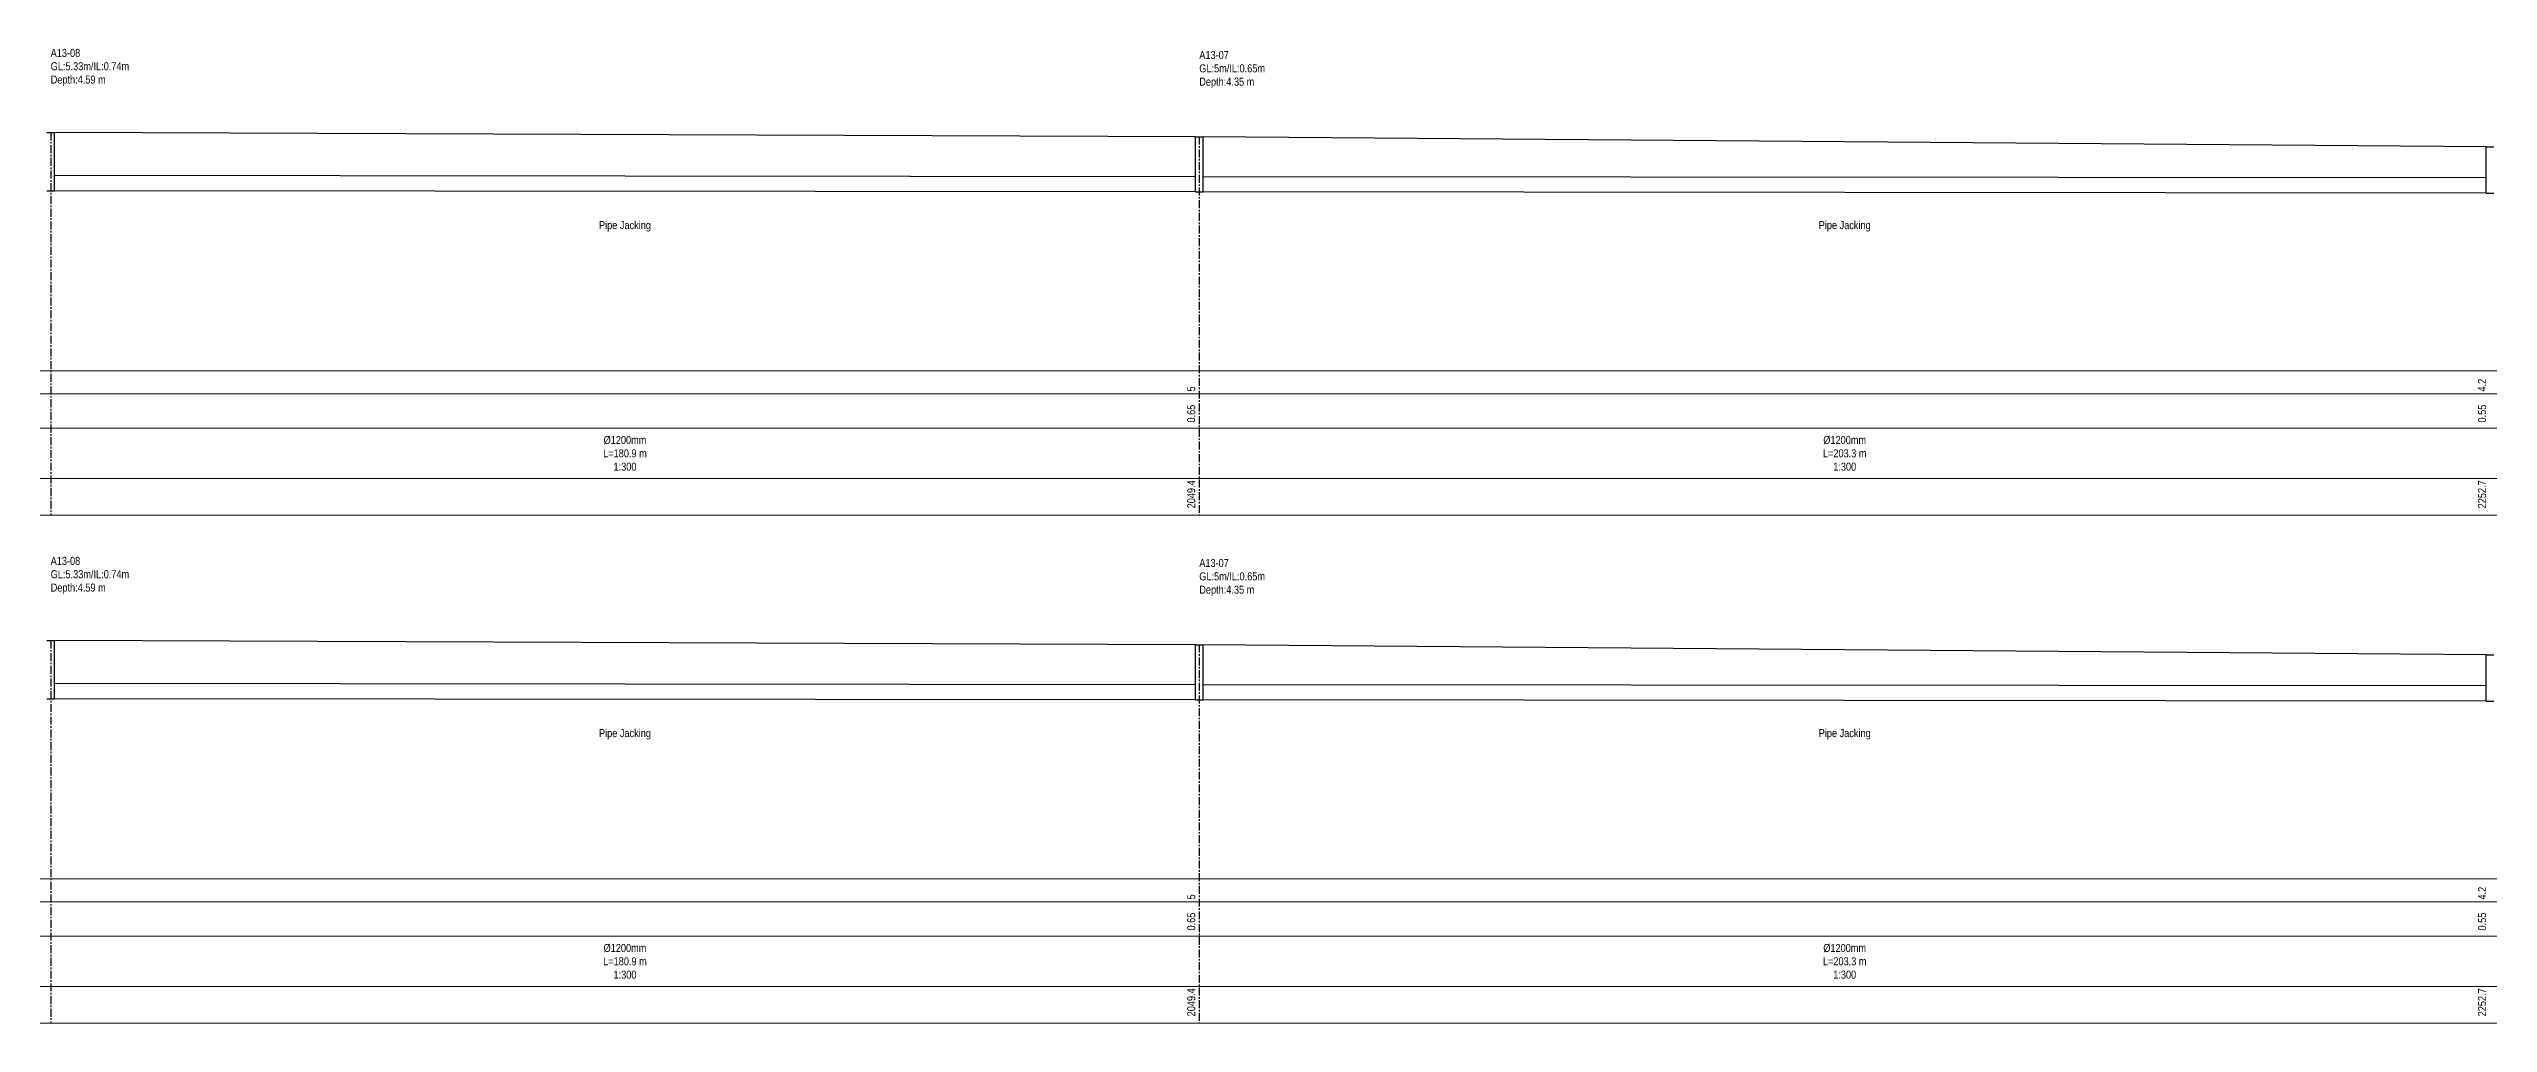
# Model space of a CAD drawing. Header units: inches. Extents: x -13 to 3068, y -130 to 166.
# Drawn here: x 1613.4 to 1997.6, y -49.6 to 103.8 of the extents above; entities that cross this region are included whole.
import ezdxf

# ---------------------------------------------------------------- set-up
doc = ezdxf.new("R2010")
doc.units = ezdxf.units.IN
doc.header["$MEASUREMENT"] = 0
doc.linetypes.add('CENTER', pattern=[2, 1.25, -0.25, 0.25, -0.25])
for name, color, linetype in [('ANNOTATION', 7, 'Continuous'), ('GROUND_ELEVATION', 7, 'Continuous'), ('lines', 7, 'Continuous'), ('PDF_Text', 7, 'Continuous'), ('Profile Manhole', 7, 'Continuous')]:
    doc.layers.add(name, color=color, linetype=linetype)
doc.layers.add('SM_PP_GRIDTEXT', color=7, linetype='Continuous', lineweight=5)
doc.styles.add('ALL', font='swissc.ttf')

# ---------------------------------------------------------------- blocks, each defined once
blk = doc.blocks.new('Selection')
for p, q in [((1794, 3.7), (1614.3, 3.88)), ((1794, 1.3), (1614.3, 1.48)), ((1997.3, 3.5), (1795.2, 3.7)), ((1997.3, 1.1), (1795.2, 1.3))]:
    blk.add_line(p, q)
at = {"layer": 'GROUND_ELEVATION', "color": 3}
for p, q in [((1794, 10), (1614.3, 10.66)), ((1997.3, 8.4), (1795.2, 10))]:
    blk.add_line(p, q, dxfattribs=at)
at = {"layer": 'lines', "color": 8, "linetype": 'CENTER'}
for p, q in [((1613.7, 10.66), (1613.7, -49.61)), ((1794.6, 10), (1794.6, -49.61))]:
    blk.add_line(p, q, dxfattribs=at)
at = {"layer": 'Profile Manhole'}
for p, q in [((1613.1, 10.66), (1614.3, 10.66)), ((1614.3, 1.48), (1614.3, 10.66)), ((1794, 1.3), (1794, 10)), ((1794, 10), (1795.2, 10)), ((1795.2, 1.3), (1795.2, 10)), ((1997.3, 1.1), (1997.3, 8.4)), ((1997.3, 8.4), (1998.5, 8.4)), ((1613.1, 1.48), (1614.3, 1.48)), ((1794, 1.3), (1795.2, 1.3)), ((1997.3, 1.1), (1998.5, 1.1))]:
    blk.add_line(p, q, dxfattribs=at)
at = {"layer": 'SM_PP_GRIDTEXT'}
for p, q in [((-6.65, -26.85), (3060.1, -26.85)), ((-6.65, -30.49), (3060.1, -30.49)), ((-6.65, -35.88), (3060.1, -35.88)), ((-6.65, -43.83), (3060.1, -43.83)), ((-6.65, -49.61), (3060.1, -49.61))]:
    blk.add_line(p, q, dxfattribs=at)
at = {"layer": 'ANNOTATION', "color": 7, "char_height": 1.26, "style": 'ALL'}
for s, insert, attachment_point in [('A13-08\\PGL:5.33m/IL:0.74m\\PDepth:4.59 m', (1613.7, 23.83), 1), ('A13-07\\PGL:5m/IL:0.65m\\PDepth:4.35 m', (1794.6, 23.5), 1), ('Pipe Jacking ', (1704.15, -3.29), 2), ('Pipe Jacking ', (1896.25, -3.29), 2), ('Ø1200mm\\PL=180.9 m\\P1:300', (1704.15, -37.13), 2), ('Ø1200mm\\PL=203.3 m\\P1:300', (1896.25, -37.13), 2)]:
    blk.add_mtext(s, dxfattribs=dict(at, insert=insert, attachment_point=attachment_point))
at = {"layer": 'PDF_Text', "color": 7, "style": 'ALL'}
for s, p in [('5', (1793.96, -30.13)), ('4.2', (1997.26, -30.13)), ('0.65', (1793.96, -35.01)), ('0.55', (1997.26, -35.01)), ('2049.4', (1793.96, -48.53)), ('2252.7', (1997.26, -48.53))]:
    blk.add_text(s, height=1.26, rotation=90, dxfattribs=at).set_placement(p)

msp = doc.modelspace()

# ---------------------------------------------------------------- linework, layer by layer
for p, q in [((1794, 3.7), (1614.3, 3.88)), ((1794, 1.3), (1614.3, 1.48)), ((1997.3, 3.5), (1795.2, 3.7)), ((1997.3, 1.1), (1795.2, 1.3))]:
    msp.add_line(p, q)
at = {"layer": 'GROUND_ELEVATION', "color": 3}
for p, q in [((1794, 10), (1614.3, 10.66)), ((1997.3, 8.4), (1795.2, 10))]:
    msp.add_line(p, q, dxfattribs=at)
at = {"layer": 'lines', "color": 8, "linetype": 'CENTER'}
for p, q in [((1613.7, 10.66), (1613.7, -49.61)), ((1794.6, 10), (1794.6, -49.61))]:
    msp.add_line(p, q, dxfattribs=at)
at = {"layer": 'Profile Manhole'}
for p, q in [((1613.1, 10.66), (1614.3, 10.66)), ((1614.3, 1.48), (1614.3, 10.66)), ((1794, 1.3), (1794, 10)), ((1794, 10), (1795.2, 10)), ((1795.2, 1.3), (1795.2, 10)), ((1997.3, 1.1), (1997.3, 8.4)), ((1997.3, 8.4), (1998.5, 8.4)), ((1613.1, 1.48), (1614.3, 1.48)), ((1794, 1.3), (1795.2, 1.3)), ((1997.3, 1.1), (1998.5, 1.1))]:
    msp.add_line(p, q, dxfattribs=at)
at = {"layer": 'SM_PP_GRIDTEXT'}
for p, q in [((-6.65, -26.85), (3060.1, -26.85)), ((-6.65, -30.49), (3060.1, -30.49)), ((-6.65, -35.88), (3060.1, -35.88)), ((-6.65, -43.83), (3060.1, -43.83)), ((-6.65, -49.61), (3060.1, -49.61))]:
    msp.add_line(p, q, dxfattribs=at)

# ---------------------------------------------------------------- block references
msp.add_blockref('Selection', (0, 80))

# ---------------------------------------------------------------- texts
at = {"layer": 'ANNOTATION', "color": 7, "char_height": 1.26, "style": 'ALL'}
for s, insert, attachment_point in [('A13-08\\PGL:5.33m/IL:0.74m\\PDepth:4.59 m', (1613.7, 23.83), 1), ('A13-07\\PGL:5m/IL:0.65m\\PDepth:4.35 m', (1794.6, 23.5), 1), ('Pipe Jacking ', (1704.15, -3.29), 2), ('Pipe Jacking ', (1896.25, -3.29), 2), ('Ø1200mm\\PL=180.9 m\\P1:300', (1704.15, -37.13), 2), ('Ø1200mm\\PL=203.3 m\\P1:300', (1896.25, -37.13), 2)]:
    msp.add_mtext(s, dxfattribs=dict(at, insert=insert, attachment_point=attachment_point))
at = {"layer": 'PDF_Text', "color": 7, "style": 'ALL'}
for s, p in [('5', (1793.96, -30.13)), ('4.2', (1997.26, -30.13)), ('0.65', (1793.96, -35.01)), ('0.55', (1997.26, -35.01)), ('2049.4', (1793.96, -48.53)), ('2252.7', (1997.26, -48.53))]:
    msp.add_text(s, height=1.26, rotation=90, dxfattribs=at).set_placement(p)

doc.saveas('drawing.dxf')
